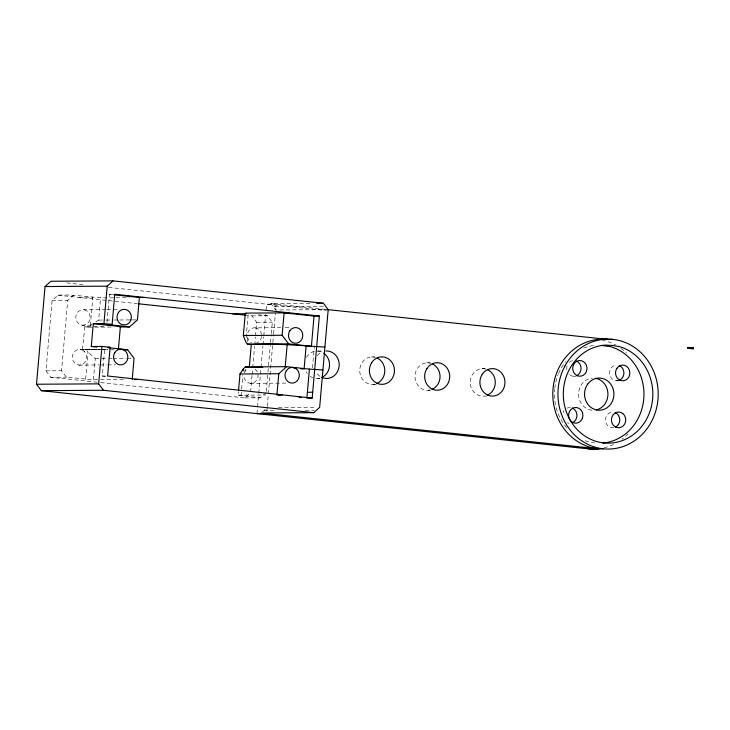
<?xml version="1.0" encoding="UTF-8"?>
<svg xmlns="http://www.w3.org/2000/svg" width="730" height="730" viewBox="0 0 730 730"><rect width="100%" height="100%" fill="white"/><g stroke="black" fill="none" stroke-linecap="round" stroke-linejoin="round"><path stroke-width="0.55" stroke-dasharray="3.65 2.74" d="M247.525 341.822L247.753 338.419M97.272 382.219L50.781 377.273L45.944 370.849L52.104 300.505L57.962 295.212C77.07 293.889 95.876 299.054 115.002 297.63M123.343 379.6L93.413 379.782L66.394 377.182L61.566 370.749L67.717 300.413L73.575 295.121M114.254 349.843L82.481 349.597L85.018 324.868M85.647 379.226L88.011 352.152L86.405 350.008L84.315 351.586M103.56 326.648L84.479 326.757L88.403 327.177L90.356 325.416L92.829 297.165L77.207 297.265M93.413 379.782L95.265 358.567L88.011 352.152M95.867 321.875L98.632 320.105L100.585 297.721M105.622 376.424L102.3 376.032L104.719 348.438M107 322.268L109.454 294.299L112.639 294.281M266.158 392.521L260.3 397.813L238.126 395.176L238.418 391.827M241.055 395.76L241.548 390.121M241.648 388.999L242.834 375.457M246.156 337.433L248.136 314.831M252.032 375.594L250.545 392.612L244.687 397.905L98.404 382.347M252.133 374.463L252.626 368.787M252.726 367.655L254.615 346.102M254.715 344.962L255.409 337.023M255.509 335.891L256.695 322.277L251.868 315.844L247.333 315.36M256.978 413.609L257.471 407.97M257.571 406.847L258.657 394.437M258.758 393.306L260.336 375.257M260.437 374.134L260.929 368.495M261.03 367.363L262.9 345.929M263.001 344.806L263.694 336.904M263.795 335.782L265.665 314.347M266.058 309.83L266.55 304.191L276.214 304.136L275.721 309.776M266.258 391.38L267.846 373.231M267.946 372.099L270.428 343.739M270.529 342.598L271.222 334.659M271.323 333.528L272.317 322.176L267.481 315.752L258.429 314.785M266.842 411.3L267.235 406.783M267.253 406.555L272.764 343.611M272.856 342.489L273.549 334.596M273.613 333.856L275.402 313.407M312.486 367.829L314.292 347.17M244.951 371.241L245.161 369.079M244.212 372.765L246.366 369.453M262.645 411.766L265.574 409.119M90.356 325.416L92.19 324.239M618.821 380.412L617.927 380.713A7.857 7.163 89.7 0 1 610.034 370.21L610.91 368.394A7.857 7.163 89.7 0 1 615.554 365.219M566.808 408.234L568.597 407.632A7.857 7.163 89.7 0 1 570.468 407.568M105.923 309.465L81.778 309.666L78.402 311.354A7.857 7.163 89.7 0 0 78.803 323.801L82.28 325.233L91.186 325.178M82.28 325.233C85.574 325.553 88.631 323.235 89.671 320.169A7.857 7.163 89.7 0 0 87.116 311.026L83.64 309.602M116.106 297.63L129.411 297.548M328.19 309.675L275.703 309.995L270.866 303.57L311.071 303.324M323.335 306.208L273.084 306.509L275.995 306.673M107.036 309.456L118.178 309.392M251.868 315.844L267.481 315.752M98.632 320.105L105.284 320.068M106.388 320.059L113.04 320.023M114.154 320.014L118.589 319.986M119.693 319.977L137.432 319.868M256.695 322.277L272.317 322.176M88.403 327.177L111.799 327.04M247.698 332.898A7.857 7.163 89.7 0 1 255.089 327.843L280.712 327.688M285.174 327.66L289.627 327.633M80.154 349.46L100.211 349.332M101.324 349.332L108.013 349.287M82.481 349.597L107.164 349.442M317.322 351.057L322.687 351.02M95.265 358.567L107.456 358.494M108.569 358.494L111.891 358.466M113.004 358.466L126.308 358.384M127.412 358.375L131.847 358.348M371.497 356.943L374.718 356.924M426.74 362.819L431.038 362.792M78.785 365.091L98.842 364.963M99.955 364.963L106.635 364.918M107.748 364.909L115.55 364.863M45.944 370.849L61.566 370.749M481.992 368.696L485.213 368.677M102.3 376.032L105.485 376.014M50.781 377.273L66.394 377.182M573.205 376.224L576.189 376.205M317.787 378.496L319.932 378.487M616.056 380.777L619.031 380.759M250.244 383.332L286.999 383.104M373.039 384.372L376.251 384.354M428.282 390.249L430.426 390.24M238.126 395.176L265.839 395.012M486.755 396.116L483.534 396.135A13.742 12.529 89.7 0 1 470.284 381.087A13.742 12.529 89.7 0 1 485.897 369.115M244.687 397.905L260.3 397.813M278.322 407.623L316.3 407.395M263.995 410.543L276.287 410.47M305.322 410.287L314.256 410.242M52.104 300.505L67.717 300.413M317.714 351.094L318.216 351.103A13.742 12.529 89.7 0 1 322.012 352.179M591.866 410.151L591.072 410.087A16.096 14.682 89.7 0 1 578.58 394.273L578.744 391.755A16.096 14.682 89.7 0 1 592.377 378.103M270.866 303.57L326 309.429M66.713 282.93L83.649 284.737M108.487 287.374L326.52 310.569M109.454 294.299L112.776 294.655M57.962 295.212L136.893 303.607M312.796 377.675L312.02 377.383A13.742 12.529 89.7 0 1 310.286 376.361M569.738 374.791L571.389 375.758A7.857 7.163 89.7 0 0 575.076 376.151M247.342 336.95L248.884 340.645L250.253 342.041A7.857 7.163 89.7 0 0 251.905 343.009M374.983 384.08A13.742 12.529 89.7 0 1 359.735 370.411A13.742 12.529 89.7 0 1 375.402 357.353M307.348 373.514A13.742 12.529 89.7 0 1 306.217 371.743M306.445 357.39A13.742 12.529 89.7 0 1 314.301 351.358M319.731 378.195A13.742 12.529 89.7 0 1 315.816 378.459M319.95 376.306A13.742 12.529 89.7 0 1 315.88 371.689M317.285 355.61A13.742 12.529 89.7 0 1 322.076 351.933M569.099 423.19A7.857 7.163 89.7 0 1 567.274 422.734M563.076 412.623A7.857 7.163 89.7 0 1 563.952 410.817M613.811 427.68A7.857 7.163 89.7 0 1 606.11 423.19L605.562 421.228A7.857 7.163 89.7 0 1 613.309 412.121M566.827 369.69A7.857 7.163 89.7 0 1 568.059 363.841M569.336 362.345A7.857 7.163 89.7 0 1 572.703 360.656M430.235 389.957A13.742 12.529 89.7 0 1 414.987 376.288A13.742 12.529 89.7 0 1 430.645 363.239M594.941 442.982A49.074 44.758 89.7 0 1 584.183 440.345M566.681 427.798A49.074 44.758 89.7 0 1 555.749 405.789M555.521 404.721A49.074 44.758 89.7 0 1 554.663 389.391M554.773 388.305A49.074 44.758 89.7 0 1 558.167 374.536M558.569 373.532A49.074 44.758 89.7 0 1 565.686 361.587M583.735 348.073A49.074 44.758 89.7 0 1 595.47 345.226M601.949 340.043A54.969 50.133 89.7 0 1 615.901 345.162M621.002 348.429A54.969 50.133 89.7 0 1 626.468 353.028M628.101 433.739A54.969 50.133 89.7 0 1 622.033 439.223M613.465 444.497A54.969 50.133 89.7 0 1 604.13 447.846M255.089 327.843A7.857 7.163 89.7 0 1 261.468 334.367M261.541 336.411A7.857 7.163 89.7 0 1 255.591 343.401M257.982 374.225A7.857 7.163 89.7 0 1 251.175 383.359A7.857 7.163 89.7 0 1 243.793 374.755M255.08 369.124A7.857 7.163 89.7 0 1 257.435 372.263M83.631 350.884L81.979 349.925A7.857 7.163 89.7 0 0 72.434 355.838A7.857 7.163 89.7 0 0 79.415 365.128A7.857 7.163 89.7 0 0 86.532 355.984L84.999 352.289L83.631 350.884"/><path stroke-width="1.09" d="M687.669 347.443L687.642 348.055M603.29 448.786L588.471 448.877L41.336 390.669L36.5 384.236L45.05 286.543L50.908 281.251L113.059 280.877L323.363 303.251L328.19 309.675L319.649 407.367L313.791 412.669L261.294 412.979L598.135 448.822A54.969 50.133 89.7 0 1 553.021 388.807A54.969 50.133 89.7 0 1 607.707 339.404L327.131 309.547M96.944 347.097L91.296 346.495L93.294 323.664L103.925 323.6L112.119 324.467L114.765 294.263L319.366 316.035L312.185 398.096L306.874 398.133L309.41 369.106L322.925 369.946M313.791 412.669L103.487 390.285L98.65 383.861L101.926 346.431L110.121 347.298L107.611 376.005L312.185 398.096M103.925 323.6L107.201 286.169L113.059 280.877M118.388 349.378L120.386 326.547L93.294 323.664M132.212 379.545L134.064 358.339L127.622 349.761L108.067 347.681M144.704 297.457L139.393 297.484L137.432 319.868L129.621 326.93L119.592 326.985M238.518 390.714L239.978 373.97L243.428 368.687L245.38 366.925L286.598 366.679L309.41 369.106M324.914 347.106C300.413 345.555 275.94 343.301 251.293 344.514L247.379 344.095L245.764 341.95L243.345 335.508L245.307 313.115L289.418 312.851M243.227 370.95L243.428 368.687M245.38 366.925L249.295 367.345L251.293 344.514M276.925 394.948L278.787 373.733L286.598 366.679M314.046 316.072L311.409 346.266L288.596 343.839L282.145 335.271L284.107 312.878L314.046 316.072L319.366 316.035M285.202 367.126L287.2 344.295M304.1 369.134L306.089 346.303M690.963 348.484L690.954 347.526M690.854 348.621L690.872 347.599L691.693 347.681M691.675 348.502L691.31 347.69M692.807 348.694L693.4 348.402L691.328 348.465M692.733 348.392L693.5 347.818L693.4 348.402M692.962 348.694L692.816 347.736M693.071 348.657L693.144 347.836M691.565 348.329L691.502 347.827M693.199 348.119L692.733 348.073L693.418 348.183M687.596 347.407L693.5 347.818M693.336 348.821L687.87 348.274M45.05 286.543L107.201 286.169M316.656 303.288L323.363 303.251M232.614 313.8L246.001 313.718M112.119 324.467L106.808 324.503L129.621 326.93M243.345 335.508L282.145 335.271M604.486 339.423L612.862 339.368M247.379 344.095L288.596 343.839M91.296 346.495L101.926 346.431M107.994 347.316L110.121 347.298M123.169 349.789L127.622 349.761M691.748 347.681L690.826 347.717L693.445 347.872M691.246 348.173L690.79 348.538M249.295 367.345L262.763 367.263M239.978 373.97L278.787 373.733M134.338 379.536L137.523 379.518M98.65 383.861L36.5 384.236M41.336 390.669L103.487 390.285M307.385 392.265L312.695 392.238M277.993 394.939L282.245 394.912M256.978 413.609L266.642 413.554M325.909 351.002L327.87 351.048A13.742 12.529 89.7 0 1 339.185 363.896L339.149 366.049A13.742 12.529 89.7 0 1 323.545 378.021L321.684 377.319M601.474 345.409L610.408 346.631A49.074 44.758 89.7 0 1 643.814 398.325A49.074 44.758 89.7 0 1 602.962 443.046M113.889 294.774L139.393 297.484M138.016 303.735L246.202 315.241M294.099 368.066L296.316 368.303M300.76 368.778L302.987 369.015M278.039 395.067L280.256 395.295M299.108 397.302L301.326 397.54M615.135 412.587L616.786 413.545A7.857 7.163 89.7 0 1 615.6 427.087M487.759 369.818A13.742 12.529 89.7 0 1 495.296 382.666A13.742 12.529 89.7 0 1 487.357 395.204M323.746 353.192A13.742 12.529 89.7 0 1 329.522 363.951L329.495 366.104A13.742 12.529 89.7 0 1 323.381 376.625M619.241 365.611A7.857 7.163 89.7 0 1 623.894 372.692A7.857 7.163 89.7 0 1 619.706 380.111M576.399 361.049A7.857 7.163 89.7 0 1 580.405 365.155L580.952 367.117A7.857 7.163 89.7 0 1 576.864 375.548M377.255 358.065A13.742 12.529 89.7 0 1 384.792 370.913A13.742 12.529 89.7 0 1 376.863 383.451M572.284 408.024A7.857 7.163 89.7 0 1 576.49 418.135L575.614 419.942A7.857 7.163 89.7 0 1 572.758 422.524M432.507 363.941A13.742 12.529 89.7 0 1 440.044 376.79A13.742 12.529 89.7 0 1 432.114 389.327M595.443 378.259A16.096 14.682 89.7 0 1 607.944 394.063L607.78 396.582A16.096 14.682 89.7 0 1 596.419 409.895M600.252 448.603A54.969 50.133 89.7 0 1 588.471 448.877M130.889 319.923L130.013 321.729A7.857 7.163 89.7 0 1 125.368 324.914L121.673 324.522L120.021 323.554A7.857 7.163 89.7 0 1 119.62 311.099C122.001 308.927 125.806 308.772 128.334 310.779A7.857 7.163 89.7 0 1 130.889 319.923M582.449 418.098L581.573 419.905A7.857 7.163 89.7 0 1 570.212 420.334A7.857 7.163 89.7 0 1 572.767 408.198L574.556 407.596A7.857 7.163 89.7 0 1 582.449 418.098M616.868 368.358L615.983 370.174A7.857 7.163 89.7 0 0 623.876 380.677L625.665 380.075A7.857 7.163 89.7 0 0 628.22 367.938A7.857 7.163 89.7 0 0 616.868 368.358M612.324 345.463L605.325 345.098A49.074 44.758 89.7 0 0 568.378 416.711A49.074 44.758 89.7 0 0 643.112 424.659A49.074 44.758 89.7 0 0 619.268 346.577L612.324 345.463M577.339 375.722L575.696 374.755A7.857 7.163 89.7 0 1 575.295 362.308A7.857 7.163 89.7 0 1 586.363 365.119L586.911 367.08A7.857 7.163 89.7 0 1 577.339 375.722M622.745 413.509L621.093 412.55A7.857 7.163 89.7 0 0 611.521 421.192L612.068 423.154A7.857 7.163 89.7 0 0 623.146 425.964A7.857 7.163 89.7 0 0 622.745 413.509M371.716 362.609A13.742 12.529 89.7 0 0 380.731 384.281A13.742 12.529 89.7 0 0 393.333 364.909A13.742 12.529 89.7 0 0 371.716 362.609M565.093 365.739A54.969 50.133 89.7 0 0 607.214 449.041A54.969 50.133 89.7 0 0 651.908 367.473A54.969 50.133 89.7 0 0 565.093 365.739M482.22 374.371A13.742 12.529 89.7 0 0 491.226 396.034A13.742 12.529 89.7 0 0 503.828 376.671A13.742 12.529 89.7 0 0 482.22 374.371M587.741 384.089A16.096 14.682 89.7 0 0 597.03 410.05A16.096 14.682 89.7 0 0 612.881 388.269A16.096 14.682 89.7 0 0 587.741 384.089M426.968 368.486A13.742 12.529 89.7 0 0 435.974 390.158A13.742 12.529 89.7 0 0 448.576 370.785A13.742 12.529 89.7 0 0 426.968 368.486M289.801 330.845A7.857 7.163 89.7 0 0 294.947 343.219A7.857 7.163 89.7 0 0 302.147 332.159A7.857 7.163 89.7 0 0 289.801 330.845M286.306 370.703A7.857 7.163 89.7 0 0 291.462 383.077A7.857 7.163 89.7 0 0 298.652 372.008A7.857 7.163 89.7 0 0 286.306 370.703M114.865 352.453A7.857 7.163 89.7 0 0 120.003 364.836A7.857 7.163 89.7 0 0 127.212 353.776A7.857 7.163 89.7 0 0 114.865 352.453"/></g></svg>
